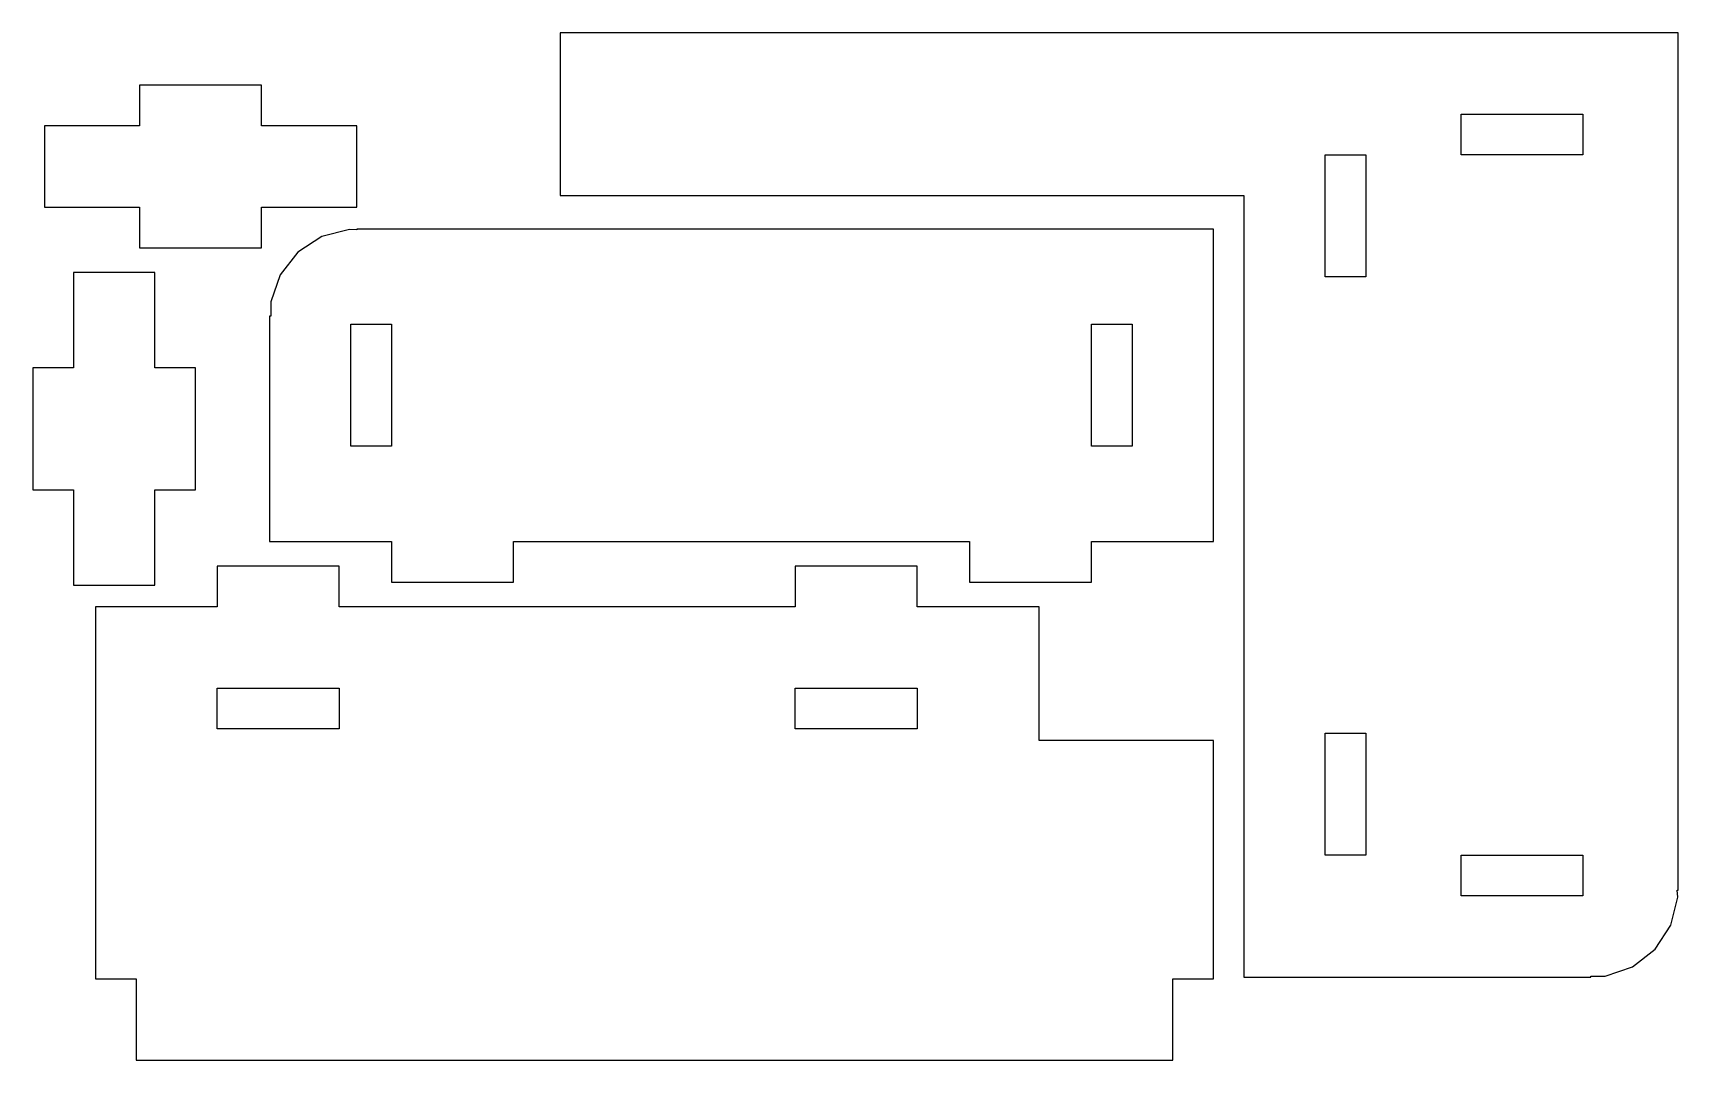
# Model space of a CAD drawing. Header units: metres. Extents: x -5 to 108, y 1 to 72.
import ezdxf

# ---------------------------------------------------------------- set-up
doc = ezdxf.new("R2010")
doc.units = ezdxf.units.M

msp = doc.modelspace()

# ---------------------------------------------------------------- linework, layer by layer
for p, q in [((108, 71.5), (31, 71.5)), ((31, 71.5), (31, 60.3)), ((108, 12.5), (108, 71.5)), ((10.45, 67.9), (2.04999, 67.9)), ((2.04999, 67.9), (2.04999, 65.1)), ((10.45, 65.1), (10.45, 67.9)), ((93.05, 63.1), (93.05, 65.9)), ((93.05, 65.9), (101.45, 65.9)), ((101.45, 65.9), (101.45, 63.1)), ((2.04999, 65.1), (-4.5, 65.1)), ((-4.5, 65.1), (-4.5, 59.5)), ((17, 65.1), (10.45, 65.1)), ((17, 59.5), (17, 65.1)), ((83.7, 54.7), (83.7, 63.1)), ((83.7, 63.1), (86.5, 63.1)), ((86.5, 63.1), (86.5, 54.7)), ((101.45, 63.1), (93.05, 63.1)), ((31, 60.3), (78.1, 60.3)), ((78.1, 60.3), (78.1, 6.5)), ((-4.5, 59.5), (2.04999, 59.5)), ((2.04999, 59.5), (2.04999, 56.7)), ((10.45, 59.5), (17, 59.5)), ((10.45, 56.7), (10.45, 59.5)), ((16.5045, 57.9795), (14.5898, 57.4946)), ((17, 57.9384), (16.5045, 57.9795)), ((76, 58), (17, 58)), ((17, 58), (17, 57.9384)), ((76, 36.5), (76, 58)), ((2.04999, 56.7), (10.45, 56.7)), ((14.5898, 57.4946), (12.9363, 56.4143)), ((12.9363, 56.4143), (11.7231, 54.8557)), ((3.09999, 55), (-2.5, 55)), ((-2.5, 55), (-2.5, 48.45)), ((3.09999, 48.45), (3.09999, 55)), ((11.7231, 54.8557), (11.0818, 52.9876)), ((86.5, 54.7), (83.7, 54.7)), ((11.0818, 52.9876), (11.0818, 52)), ((11.0818, 52), (11, 52)), ((11, 52), (11, 36.5)), ((16.6, 43.05), (16.6, 51.45)), ((16.6, 51.45), (19.4, 51.45)), ((19.4, 51.45), (19.4, 43.05)), ((67.6, 43.05), (67.6, 51.45)), ((67.6, 51.45), (70.4, 51.45)), ((70.4, 51.45), (70.4, 43.05)), ((-2.5, 48.45), (-5.29999, 48.45)), ((-5.29999, 48.45), (-5.29999, 40.05)), ((5.89999, 48.45), (3.09999, 48.45)), ((5.89999, 40.05), (5.89999, 48.45)), ((19.4, 43.05), (16.6, 43.05)), ((70.4, 43.05), (67.6, 43.05)), ((-5.29999, 40.05), (-2.5, 40.05)), ((-2.5, 40.05), (-2.5, 33.5)), ((3.09999, 40.05), (5.89999, 40.05)), ((3.09999, 33.5), (3.09999, 40.05)), ((11, 36.5), (19.4, 36.5)), ((19.4, 36.5), (19.4, 33.7)), ((27.8, 36.5), (59.2, 36.5)), ((27.8, 33.7), (27.8, 36.5)), ((59.2, 36.5), (59.2, 33.7)), ((67.6, 33.7), (67.6, 36.5)), ((67.6, 36.5), (76, 36.5)), ((15.8, 34.8), (7.39999, 34.8)), ((7.39999, 34.8), (7.39999, 32)), ((15.8, 32), (15.8, 34.8)), ((55.6, 34.8), (47.2, 34.8)), ((47.2, 34.8), (47.2, 32)), ((55.6, 32), (55.6, 34.8)), ((-2.5, 33.5), (3.09999, 33.5)), ((19.4, 33.7), (27.8, 33.7)), ((59.2, 33.7), (67.6, 33.7)), ((7.39999, 32), (-1, 32)), ((-1, 32), (-1, 6.39999)), ((47.2, 32), (15.8, 32)), ((64, 32), (55.6, 32)), ((64, 22.8), (64, 32)), ((7.39999, 23.6), (7.39999, 26.4)), ((7.39999, 26.4), (15.8, 26.4)), ((15.8, 26.4), (15.8, 23.6)), ((47.2, 23.6), (47.2, 26.4)), ((47.2, 26.4), (55.6, 26.4)), ((55.6, 26.4), (55.6, 23.6)), ((15.8, 23.6), (7.39999, 23.6)), ((55.6, 23.6), (47.2, 23.6)), ((76, 22.8), (64, 22.8)), ((76, 6.39999), (76, 22.8)), ((83.7, 14.9), (83.7, 23.3)), ((83.7, 23.3), (86.5, 23.3)), ((86.5, 23.3), (86.5, 14.9)), ((86.5, 14.9), (83.7, 14.9)), ((93.05, 12.1), (93.05, 14.9)), ((93.05, 14.9), (101.45, 14.9)), ((101.45, 14.9), (101.45, 12.1)), ((107.98, 12.0045), (107.938, 12.5)), ((107.938, 12.5), (108, 12.5)), ((101.45, 12.1), (93.05, 12.1)), ((107.495, 10.0898), (107.98, 12.0045)), ((106.414, 8.43631), (107.495, 10.0898)), ((104.856, 7.22314), (106.414, 8.43631)), ((102.988, 6.58182), (104.856, 7.22314)), ((-1, 6.39999), (1.79999, 6.39999)), ((1.79999, 6.39999), (1.79999, 0.79999)), ((73.2, 6.39999), (76, 6.39999)), ((73.2, 0.79999), (73.2, 6.39999)), ((78.1, 6.5), (102, 6.5)), ((102, 6.58182), (102.988, 6.58182)), ((102, 6.5), (102, 6.58182)), ((1.79999, 0.79999), (73.2, 0.79999))]:
    msp.add_line(p, q)

doc.saveas('drawing.dxf')
